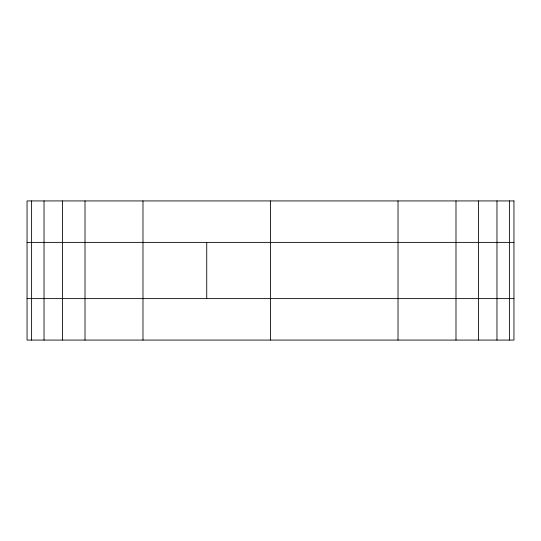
<?xml version="1.0" encoding="UTF-8"?>
<svg xmlns="http://www.w3.org/2000/svg" width="541" height="541" viewBox="0 0 541 541"><rect width="100%" height="100%" fill="white"/><g stroke="black" fill="none" stroke-linecap="round" stroke-linejoin="round"><path stroke-width="0.81" d="M27.05 242.382L513.95 242.382M27.05 298.618L513.95 298.618M509.392 200.927L509.392 340.073M496.969 200.927L496.969 340.073M478.548 200.927L478.548 340.073M455.989 200.927L455.989 340.073M398.02 200.927L398.02 340.073M270.5 200.927L270.5 340.073M206.736 242.382L206.736 298.618M142.98 200.927L142.98 340.073M85.011 200.927L85.011 340.073M62.452 200.927L62.452 340.073M44.031 200.927L44.031 340.073M31.608 200.927L31.608 340.073M513.95 200.927L27.05 200.927L27.05 340.073L513.95 340.073L513.95 200.927"/></g></svg>
